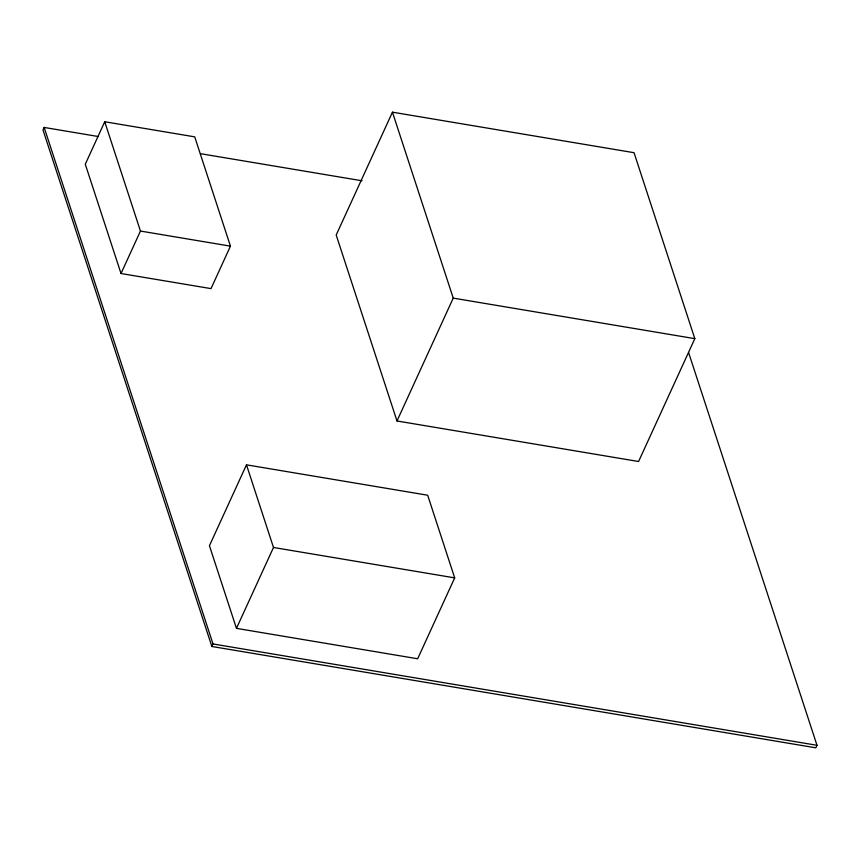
<?xml version="1.0" encoding="UTF-8"?>
<svg xmlns="http://www.w3.org/2000/svg" width="860" height="860" viewBox="0 0 860 860"><rect width="100%" height="100%" fill="white"/><g stroke="black" fill="none" stroke-linecap="round" stroke-linejoin="round"><path stroke-width="1.29" d="M98.459 136.557L44.161 127.441L43 129.968L211.861 646.483L815.839 747.824L817 745.297L688.58 352.492M104.727 121.755L85.28 164.228L121.013 273.523L211.012 288.616L230.448 246.153L194.725 136.858L104.727 121.755L140.459 231.05L121.013 273.523M392.45 112.176L336.195 235.027L396.987 420.97L638.582 461.508L694.826 338.657L634.046 152.704L392.45 112.176L453.241 298.119L396.987 420.97M246.476 464.83L209.442 545.724L236.457 628.359L417.659 658.771L454.693 577.877L427.678 495.231L246.476 464.83L273.491 547.476L236.457 628.359M211.861 646.483L213.011 643.957L44.161 127.441M200.455 153.671L362.049 180.783M140.459 231.05L230.448 246.153M453.241 298.119L694.826 338.657M273.491 547.476L454.693 577.877M213.011 643.957L817 745.297"/></g></svg>
